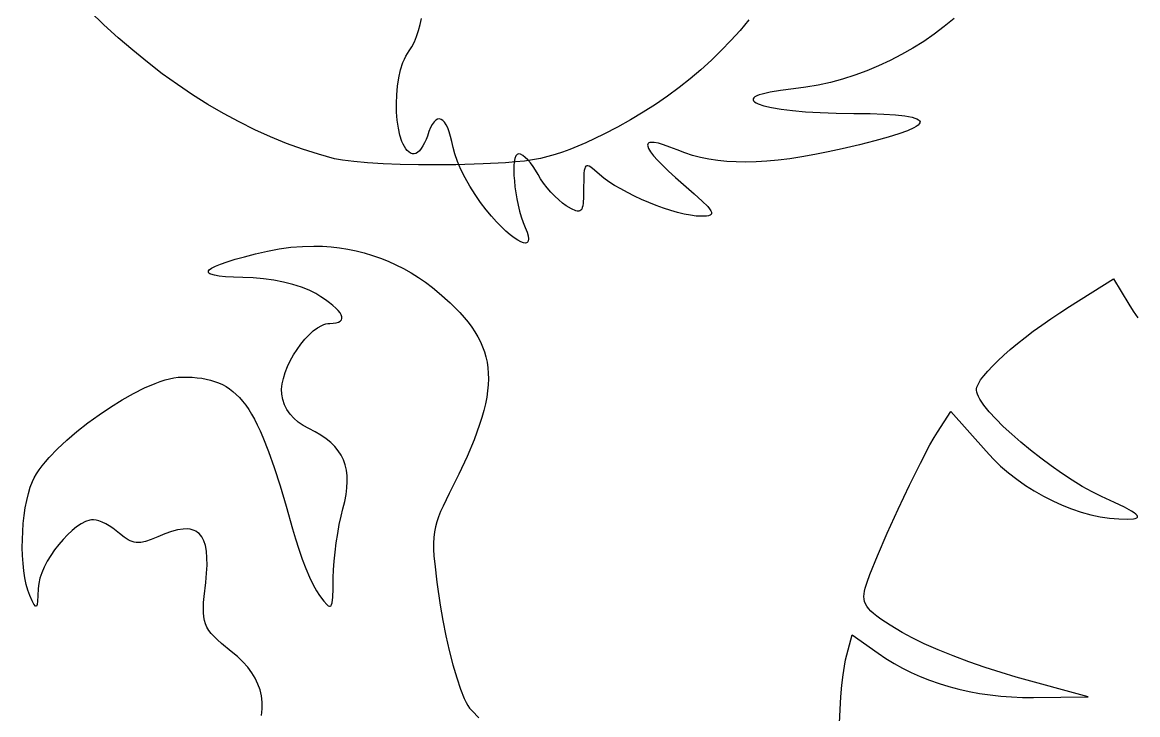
# Model space of a CAD drawing. Extents: x -29462 to 42578, y -23213 to 32194.
# Drawn here: x 21161 to 22010, y 30208 to 30736 of the extents above; entities that cross this region are included whole.
import ezdxf

# ---------------------------------------------------------------- set-up
doc = ezdxf.new("R2010")
doc.units = 0

msp = doc.modelspace()

# ---------------------------------------------------------------- linework, layer by layer
at = {"layer": 'Layer 1'}
for p, q in [((21223.579986, 30733.99947), (21212.88065, 30744.341502)), ((21464.285357, 30734.105747), (21465.249355, 30738.789616)), ((21714.32194, 30737.618874), (21707.651147, 30729.647411)), ((21870.508511, 30738.635693), (21863.109312, 30732.543153)), ((21234.450814, 30724.05302), (21223.579986, 30733.99947)), ((21461.520452, 30725.018636), (21463.028404, 30729.46944)), ((21463.028404, 30729.46944), (21464.285357, 30734.105747)), ((21707.651147, 30729.647411), (21700.677404, 30721.869861)), ((21863.109312, 30732.543153), (21855.395063, 30726.746028)), ((21245.483115, 30714.512127), (21234.450814, 30724.05302)), ((21457.919374, 30717.22531), (21459.803456, 30720.891279)), ((21459.803456, 30720.891279), (21461.520452, 30725.018636)), ((21700.677404, 30721.869861), (21693.401083, 30714.291963)), ((21847.393644, 30721.257888), (21839.132932, 30716.092306)), ((21855.395063, 30726.746028), (21847.393644, 30721.257888)), ((21256.666869, 30705.386762), (21245.483115, 30714.512127)), ((21453.319678, 30710.025599), (21454.563223, 30712.197703)), ((21454.563223, 30712.197703), (21455.91016, 30714.158672)), ((21455.91016, 30714.158672), (21457.919374, 30717.22531)), ((21693.401083, 30714.291963), (21685.822558, 30706.919459)), ((21830.640809, 30711.262849), (21821.945152, 30706.78309)), ((21839.132932, 30716.092306), (21830.640809, 30711.262849)), ((21267.992056, 30696.686901), (21256.666869, 30705.386762)), ((21449.361942, 30699.584401), (21451.139268, 30705.119699)), ((21451.139268, 30705.119699), (21452.178651, 30707.660288)), ((21452.178651, 30707.660288), (21453.319678, 30710.025599)), ((21685.822558, 30706.919459), (21677.9422, 30699.758091)), ((21813.073843, 30702.666598), (21804.054759, 30698.926943)), ((21821.945152, 30706.78309), (21813.073843, 30702.666598)), ((21279.448658, 30688.422516), (21267.992056, 30696.686901)), ((21446.988585, 30687.199329), (21447.980711, 30693.563135)), ((21447.980711, 30693.563135), (21449.361942, 30699.584401)), ((21677.9422, 30699.758091), (21669.760382, 30692.813599)), ((21794.91578, 30695.577696), (21785.684785, 30692.632428)), ((21804.054759, 30698.926943), (21794.91578, 30695.577696)), ((21291.026654, 30680.60358), (21279.448658, 30688.422516)), ((21446.378575, 30680.636414), (21446.988585, 30687.199329)), ((21661.277476, 30686.091725), (21652.493855, 30679.59821)), ((21669.760382, 30692.813599), (21661.277476, 30686.091725)), ((21748.39824, 30685.16254), (21738.434492, 30683.95851)), ((21757.718503, 30686.356193), (21748.39824, 30685.16254)), ((21767.058268, 30688.008106), (21757.718503, 30686.356193)), ((21776.389655, 30690.104707), (21767.058268, 30688.008106)), ((21785.684785, 30692.632428), (21776.389655, 30690.104707)), ((21302.716025, 30673.240067), (21291.026654, 30680.60358)), ((21446.143691, 30674.017819), (21446.378575, 30680.636414)), ((21652.493855, 30679.59821), (21643.409891, 30673.338795)), ((21717.61742, 30677.433448), (21717.566237, 30676.663773)), ((21717.566237, 30676.663773), (21717.937276, 30675.897474)), ((21718.099046, 30678.203142), (21717.61742, 30677.433448)), ((21719.019335, 30678.969497), (21718.099046, 30678.203142)), ((21720.386509, 30679.729157), (21719.019335, 30678.969497)), ((21722.208788, 30680.478764), (21720.386509, 30679.729157)), ((21724.494393, 30681.214961), (21722.208788, 30680.478764)), ((21730.488465, 30682.633698), (21724.494393, 30681.214961)), ((21738.434492, 30683.95851), (21730.488465, 30682.633698)), ((21314.506752, 30666.34195), (21302.716025, 30673.240067)), ((21446.276945, 30667.486972), (21446.143691, 30674.017819)), ((21643.409891, 30673.338795), (21634.025956, 30667.319221)), ((21717.937276, 30675.897474), (21718.722316, 30675.137909)), ((21718.722316, 30675.137909), (21719.913136, 30674.388433)), ((21719.913136, 30674.388433), (21721.501515, 30673.652405)), ((21721.501515, 30673.652405), (21725.838068, 30672.23412)), ((21725.838068, 30672.23412), (21731.666209, 30670.90991)), ((21731.666209, 30670.90991), (21738.920169, 30669.706633)), ((21738.920169, 30669.706633), (21747.534184, 30668.651146)), ((21747.534184, 30668.651146), (21757.442485, 30667.770306)), ((21757.442485, 30667.770306), (21768.579306, 30667.09097)), ((21326.388814, 30659.919203), (21314.506752, 30666.34195)), ((21338.352193, 30653.981798), (21326.388814, 30659.919203)), ((21446.771347, 30661.187303), (21446.276945, 30667.486972)), ((21447.619907, 30655.262242), (21446.771347, 30661.187303)), ((21474.804091, 30659.93439), (21473.482664, 30658.085387)), ((21476.139898, 30661.23646), (21474.804091, 30659.93439)), ((21477.4815, 30661.995398), (21476.139898, 30661.23646)), ((21478.820313, 30662.215004), (21477.4815, 30661.995398)), ((21480.14775, 30661.899078), (21478.820313, 30662.215004)), ((21481.455227, 30661.051422), (21480.14775, 30661.899078)), ((21482.734159, 30659.675836), (21481.455227, 30661.051422)), ((21483.97596, 30657.77612), (21482.734159, 30659.675836)), ((21624.342422, 30661.54523), (21614.359663, 30656.022562)), ((21634.025956, 30667.319221), (21624.342422, 30661.54523)), ((21768.579306, 30667.09097), (21780.87888, 30666.639996)), ((21780.87888, 30666.639996), (21794.27544, 30666.44424)), ((21794.27544, 30666.44424), (21806.56942, 30666.281308)), ((21806.56942, 30666.281308), (21817.145869, 30665.905603)), ((21817.145869, 30665.905603), (21826.005474, 30665.319082)), ((21826.005474, 30665.319082), (21833.148925, 30664.5237)), ((21833.148925, 30664.5237), (21838.57691, 30663.521416)), ((21838.57691, 30663.521416), (21840.647818, 30662.943296)), ((21840.647818, 30662.943296), (21842.290117, 30662.314184)), ((21842.290117, 30662.314184), (21843.503893, 30661.634325)), ((21843.503893, 30661.634325), (21844.289234, 30660.903963)), ((21844.574949, 30659.292707), (21844.075496, 30658.412304)), ((21844.289234, 30660.903963), (21844.646223, 30660.123342)), ((21844.646223, 30660.123342), (21844.574949, 30659.292707)), ((21350.386869, 30648.539711), (21338.352193, 30653.981798)), ((21448.815637, 30649.855218), (21447.619907, 30655.262242)), ((21470.917294, 30652.731378), (21469.69052, 30649.218772)), ((21472.184203, 30655.68565), (21470.917294, 30652.731378)), ((21473.482664, 30658.085387), (21472.184203, 30655.68565)), ((21485.172044, 30655.356076), (21483.97596, 30657.77612)), ((21486.313828, 30652.419503), (21485.172044, 30655.356076)), ((21487.392725, 30648.970203), (21486.313828, 30652.419503)), ((21604.07805, 30650.75696), (21590.268009, 30644.151225)), ((21614.359663, 30656.022562), (21604.07805, 30650.75696)), ((21828.59756, 30650.876481), (21820.326592, 30648.289405)), ((21835.158568, 30653.272305), (21828.59756, 30650.876481)), ((21840.008928, 30655.474922), (21835.158568, 30653.272305)), ((21841.792399, 30656.503166), (21840.008928, 30655.474922)), ((21843.147951, 30657.482375), (21841.792399, 30656.503166)), ((21844.075496, 30658.412304), (21843.147951, 30657.482375)), ((21362.482822, 30643.602912), (21350.386869, 30648.539711)), ((21374.630033, 30639.181377), (21362.482822, 30643.602912)), ((21450.351546, 30645.10966), (21448.815637, 30649.855218)), ((21451.244884, 30643.029752), (21450.351546, 30645.10966)), ((21452.220647, 30641.168996), (21451.244884, 30643.029752)), ((21467.571568, 30643.938932), (21466.31873, 30641.62811)), ((21468.709134, 30646.487866), (21467.571568, 30643.938932)), ((21469.69052, 30649.218772), (21468.709134, 30646.487866)), ((21488.400151, 30645.011976), (21487.392725, 30648.970203)), ((21489.32752, 30640.548622), (21488.400151, 30645.011976)), ((21590.268009, 30644.151225), (21584.088063, 30641.399566)), ((21637.461289, 30642.990162), (21637.328596, 30642.330685)), ((21637.328596, 30642.330685), (21637.389745, 30641.545277)), ((21637.787954, 30643.523087), (21637.461289, 30642.990162)), ((21638.30872, 30643.928845), (21637.787954, 30643.523087)), ((21639.023715, 30644.206816), (21638.30872, 30643.928845)), ((21639.93307, 30644.356383), (21639.023715, 30644.206816)), ((21642.335374, 30644.26783), (21639.93307, 30644.356383)), ((21645.516666, 30643.658242), (21642.335374, 30644.26783)), ((21649.47798, 30642.522675), (21645.516666, 30643.658242)), ((21654.22035, 30640.856183), (21649.47798, 30642.522675)), ((21798.657529, 30642.549328), (21785.26081, 30639.40024)), ((21810.346352, 30645.513036), (21798.657529, 30642.549328)), ((21820.326592, 30648.289405), (21810.346352, 30645.513036)), ((21386.818482, 30635.285079), (21374.630033, 30639.181377)), ((21399.03815, 30631.92399), (21386.818482, 30635.285079)), ((21453.277959, 30639.545322), (21452.220647, 30641.168996)), ((21454.415949, 30638.176658), (21453.277959, 30639.545322)), ((21455.633741, 30637.080932), (21454.415949, 30638.176658)), ((21456.930463, 30636.276073), (21455.633741, 30637.080932)), ((21458.30524, 30635.78001), (21456.930463, 30636.276073)), ((21459.7572, 30635.610672), (21458.30524, 30635.78001)), ((21460.972795, 30635.888798), (21459.7572, 30635.610672)), ((21462.277653, 30636.685746), (21460.972795, 30635.888798)), ((21463.630866, 30637.945376), (21462.277653, 30636.685746)), ((21464.991527, 30639.611545), (21463.630866, 30637.945376)), ((21466.31873, 30641.62811), (21464.991527, 30639.611545)), ((21490.594753, 30635.560863), (21489.32752, 30640.548622)), ((21492.604011, 30629.911344), (21490.594753, 30635.560863)), ((21537.071526, 30634.013274), (21536.360262, 30632.132579)), ((21537.509942, 30634.697615), (21537.071526, 30634.013274)), ((21538.004698, 30635.198397), (21537.509942, 30634.697615)), ((21538.556659, 30635.505955), (21538.004698, 30635.198397)), ((21539.16669, 30635.610622), (21538.556659, 30635.505955)), ((21540.621427, 30635.291719), (21539.16669, 30635.610622)), ((21542.308982, 30634.377796), (21540.621427, 30635.291719)), ((21544.168634, 30632.933034), (21542.308982, 30634.377796)), ((21567.053333, 30635.06063), (21561.489242, 30633.50611)), ((21572.59699, 30636.878335), (21567.053333, 30635.06063)), ((21578.236478, 30638.983291), (21572.59699, 30636.878335)), ((21584.088063, 30641.399566), (21578.236478, 30638.983291)), ((21637.389745, 30641.545277), (21638.093052, 30639.599136)), ((21638.093052, 30639.599136), (21639.570177, 30637.156683)), ((21639.570177, 30637.156683), (21641.820086, 30634.222864)), ((21641.820086, 30634.222864), (21644.841744, 30630.802621)), ((21659.74481, 30638.653822), (21654.22035, 30640.856183)), ((21665.517441, 30636.428609), (21659.74481, 30638.653822)), ((21671.472385, 30634.50628), (21665.517441, 30636.428609)), ((21677.629778, 30632.886843), (21671.472385, 30634.50628)), ((21764.481743, 30635.065723), (21754.768407, 30633.352924)), ((21774.639165, 30637.081493), (21764.481743, 30635.065723)), ((21785.26081, 30639.40024), (21774.639165, 30637.081493)), ((21405.236146, 30630.741421), (21399.03815, 30631.92399)), ((21413.716183, 30629.697587), (21405.236146, 30630.741421)), ((21424.099506, 30628.811055), (21413.716183, 30629.697587)), ((21436.007362, 30628.100396), (21424.099506, 30628.811055)), ((21449.060999, 30627.584178), (21436.007362, 30628.100396)), ((21462.881661, 30627.28097), (21449.060999, 30627.584178)), ((21477.090596, 30627.209341), (21462.881661, 30627.28097)), ((21491.30905, 30627.38786), (21477.090596, 30627.209341)), ((21512.202129, 30627.972108), (21491.30905, 30627.38786)), ((21495.251316, 30623.794514), (21492.604011, 30629.911344)), ((21529.292972, 30628.838979), (21512.202129, 30627.972108)), ((21536.703219, 30629.438564), (21529.292972, 30628.838979)), ((21535.575806, 30626.593786), (21535.488787, 30623.090342)), ((21535.863993, 30629.633641), (21535.575806, 30626.593786)), ((21536.360262, 30632.132579), (21535.863993, 30629.633641)), ((21543.511704, 30630.181003), (21536.703219, 30629.438564)), ((21549.834693, 30631.090363), (21543.511704, 30630.181003)), ((21546.139661, 30631.021612), (21544.168634, 30632.933034)), ((21548.161342, 30628.70771), (21546.139661, 30631.021612)), ((21550.172955, 30626.055508), (21548.161342, 30628.70771)), ((21555.78845, 30632.19071), (21549.834693, 30631.090363)), ((21552.113778, 30623.129185), (21550.172955, 30626.055508)), ((21561.489242, 30633.50611), (21555.78845, 30632.19071)), ((21589.868023, 30625.432114), (21589.44562, 30624.358626)), ((21590.40969, 30626.135045), (21589.868023, 30625.432114)), ((21591.085119, 30626.48006), (21590.40969, 30626.135045)), ((21591.90881, 30626.479803), (21591.085119, 30626.48006)), ((21592.895261, 30626.146917), (21591.90881, 30626.479803)), ((21594.058971, 30625.494043), (21592.895261, 30626.146917)), ((21596.976167, 30623.278903), (21594.058971, 30625.494043)), ((21644.841744, 30630.802621), (21648.634117, 30626.900901)), ((21648.634117, 30626.900901), (21653.196172, 30622.522648)), ((21684.009755, 30631.570303), (21677.629778, 30632.886843)), ((21690.632455, 30630.556667), (21684.009755, 30631.570303)), ((21697.518012, 30629.845942), (21690.632455, 30630.556667)), ((21704.686564, 30629.438134), (21697.518012, 30629.845942)), ((21712.158247, 30629.33325), (21704.686564, 30629.438134)), ((21719.953198, 30629.531297), (21712.158247, 30629.33325)), ((21728.091553, 30630.032281), (21719.953198, 30629.531297)), ((21736.593449, 30630.83621), (21728.091553, 30630.032281)), ((21745.479021, 30631.943088), (21736.593449, 30630.83621)), ((21754.768407, 30633.352924), (21745.479021, 30631.943088)), ((21498.432695, 30617.404822), (21495.251316, 30623.794514)), ((21502.04417, 30610.936718), (21498.432695, 30617.404822)), ((21535.488787, 30623.090342), (21535.596024, 30619.200637)), ((21535.596024, 30619.200637), (21535.890604, 30615.001997)), ((21553.92309, 30619.992922), (21552.113778, 30623.129185)), ((21555.870293, 30616.689541), (21553.92309, 30619.992922)), ((21588.900609, 30621.04941), (21588.658663, 30616.106255)), ((21589.127982, 30622.901939), (21588.900609, 30621.04941)), ((21589.44562, 30624.358626), (21589.127982, 30622.901939)), ((21600.77639, 30619.935522), (21596.976167, 30623.278903)), ((21604.060448, 30617.201824), (21600.77639, 30619.935522)), ((21607.89032, 30614.427034), (21604.060448, 30617.201824)), ((21653.196172, 30622.522648), (21658.526874, 30617.672807)), ((21658.526874, 30617.672807), (21664.62519, 30612.356322)), ((21505.981767, 30604.58465), (21502.04417, 30610.936718)), ((21535.890604, 30615.001997), (21536.365613, 30610.57175)), ((21536.365613, 30610.57175), (21537.014139, 30605.987224)), ((21558.206605, 30613.284027), (21555.870293, 30616.689541)), ((21560.843797, 30609.873848), (21558.206605, 30613.284027)), ((21563.693639, 30606.556476), (21560.843797, 30609.873848)), ((21588.60379, 30609.428022), (21588.530962, 30602.930852)), ((21588.658663, 30616.106255), (21588.60379, 30609.428022)), ((21612.193122, 30611.641158), (21607.89032, 30614.427034)), ((21616.895968, 30608.8742), (21612.193122, 30611.641158)), ((21621.925975, 30606.156167), (21616.895968, 30608.8742)), ((21664.62519, 30612.356322), (21672.798906, 30605.265575)), ((21510.141509, 30598.543068), (21505.981767, 30604.58465)), ((21537.014139, 30605.987224), (21537.829269, 30601.325745)), ((21537.829269, 30601.325745), (21538.80409, 30596.664641)), ((21566.667899, 30603.429378), (21563.693639, 30606.556476)), ((21569.678348, 30600.590023), (21566.667899, 30603.429378)), ((21572.636755, 30598.135882), (21569.678348, 30600.590023)), ((21588.530962, 30602.930852), (21588.236694, 30598.043903)), ((21627.210258, 30603.517065), (21621.925975, 30606.156167)), ((21632.675933, 30600.986898), (21627.210258, 30603.517065)), ((21638.250115, 30598.595672), (21632.675933, 30600.986898)), ((21672.798906, 30605.265575), (21678.927652, 30599.675764)), ((21514.41942, 30593.006422), (21510.141509, 30598.543068)), ((21518.452303, 30588.260375), (21514.41942, 30593.006422)), ((21538.80409, 30596.664641), (21539.931688, 30592.081239)), ((21539.931688, 30592.081239), (21541.205151, 30587.652867)), ((21575.45489, 30596.164422), (21572.636755, 30598.135882)), ((21579.465031, 30593.779708), (21575.45489, 30596.164422)), ((21582.571665, 30592.322453), (21579.465031, 30593.779708)), ((21583.821692, 30591.977184), (21582.571665, 30592.322453)), ((21584.888471, 30591.906452), (21583.821692, 30591.977184)), ((21585.786213, 30592.124481), (21584.888471, 30591.906452)), ((21586.529126, 30592.645497), (21585.786213, 30592.124481)), ((21587.131421, 30593.483723), (21586.529126, 30592.645497)), ((21587.607308, 30594.653383), (21587.131421, 30593.483723)), ((21587.970996, 30596.168702), (21587.607308, 30594.653383)), ((21588.236694, 30598.043903), (21587.970996, 30596.168702)), ((21643.85992, 30596.373393), (21638.250115, 30598.595672)), ((21649.432462, 30594.350067), (21643.85992, 30596.373393)), ((21654.894859, 30592.555699), (21649.432462, 30594.350067)), ((21660.174224, 30591.020294), (21654.894859, 30592.555699)), ((21678.927652, 30599.675764), (21683.105143, 30595.415673)), ((21683.105143, 30595.415673), (21684.491452, 30593.730767)), ((21684.491452, 30593.730767), (21685.42509, 30592.314085)), ((21685.42509, 30592.314085), (21685.91777, 30591.144224)), ((21522.33819, 30583.970376), (21518.452303, 30588.260375)), ((21526.046467, 30580.15031), (21522.33819, 30583.970376)), ((21541.205151, 30587.652867), (21542.617566, 30583.456852)), ((21542.617566, 30583.456852), (21544.16202, 30579.570522)), ((21665.197675, 30589.773858), (21660.174224, 30591.020294)), ((21669.892326, 30588.846397), (21665.197675, 30589.773858)), ((21674.185292, 30588.267917), (21669.892326, 30588.846397)), ((21678.00369, 30588.068422), (21674.185292, 30588.267917)), ((21682.176793, 30588.248168), (21678.00369, 30588.068422)), ((21683.713192, 30588.504953), (21682.176793, 30588.248168)), ((21684.867202, 30588.901549), (21683.713192, 30588.504953)), ((21685.627112, 30589.459358), (21684.867202, 30588.901549)), ((21685.981206, 30590.199782), (21685.627112, 30589.459358)), ((21685.91777, 30591.144224), (21685.981206, 30590.199782)), ((21529.546521, 30576.814061), (21526.046467, 30580.15031)), ((21532.807735, 30573.975512), (21529.546521, 30576.814061)), ((21544.16202, 30579.570522), (21545.548582, 30576.018024)), ((21545.548582, 30576.018024), (21546.359547, 30573.115951)), ((21535.799497, 30571.648548), (21532.807735, 30573.975512)), ((21538.49119, 30569.847053), (21535.799497, 30571.648548)), ((21540.852202, 30568.58491), (21538.49119, 30569.847053)), ((21542.851918, 30567.876003), (21540.852202, 30568.58491)), ((21544.459723, 30567.734216), (21542.851918, 30567.876003)), ((21545.107092, 30567.880331), (21544.459723, 30567.734216)), ((21545.645003, 30568.173433), (21545.107092, 30567.880331)), ((21546.069629, 30568.615258), (21545.645003, 30568.173433)), ((21546.377143, 30569.207539), (21546.069629, 30568.615258)), ((21546.359547, 30573.115951), (21546.625529, 30570.850417)), ((21546.625529, 30570.850417), (21546.377143, 30569.207539)), ((21323.448273, 30555.344844), (21330.618989, 30557.313863)), ((21330.618989, 30557.313863), (21338.853279, 30559.385159)), ((21338.853279, 30559.385159), (21348.14609, 30561.553327)), ((21348.14609, 30561.553327), (21357.002315, 30563.287298)), ((21357.002315, 30563.287298), (21365.84414, 30564.500458)), ((21365.84414, 30564.500458), (21374.65064, 30565.201813)), ((21374.65064, 30565.201813), (21383.40089, 30565.400367)), ((21383.40089, 30565.400367), (21383.4, 30565.4)), ((21383.4, 30565.4), (21389.91669, 30565.221494)), ((21389.91669, 30565.221494), (21396.389587, 30564.76191)), ((21396.389587, 30564.76191), (21402.812192, 30564.022701)), ((21402.812192, 30564.022701), (21409.178003, 30563.00532)), ((21409.178003, 30563.00532), (21415.48052, 30561.711223)), ((21415.48052, 30561.711223), (21421.713243, 30560.141861)), ((21421.713243, 30560.141861), (21427.869669, 30558.298689)), ((21427.869669, 30558.298689), (21433.9433, 30556.18316)), ((21305.502199, 30548.59966), (21308.368094, 30550.105511)), ((21308.368094, 30550.105511), (21312.317773, 30551.735263)), ((21312.317773, 30551.735263), (21317.346184, 30553.483509)), ((21317.346184, 30553.483509), (21323.448273, 30555.344844)), ((21433.9433, 30556.18316), (21439.927634, 30553.796727)), ((21439.927634, 30553.796727), (21445.81617, 30551.140845)), ((21445.81617, 30551.140845), (21451.602408, 30548.216966)), ((21303.04197, 30545.98128), (21303.246503, 30546.58502)), ((21303.112173, 30545.412568), (21303.04197, 30545.98128)), ((21303.457742, 30544.879562), (21303.112173, 30545.412568)), ((21303.246503, 30546.58502), (21303.72514, 30547.223114)), ((21304.07931, 30544.382937), (21303.457742, 30544.879562)), ((21303.72514, 30547.223114), (21305.502199, 30548.59966)), ((21304.977508, 30543.923367), (21304.07931, 30544.382937)), ((21307.606321, 30543.118101), (21304.977508, 30543.923367)), ((21311.349233, 30542.469167), (21307.606321, 30543.118101)), ((21316.211297, 30541.981974), (21311.349233, 30542.469167)), ((21322.197565, 30541.661925), (21316.211297, 30541.981974)), ((21329.31309, 30541.514427), (21322.197565, 30541.661925)), ((21337.186511, 30541.232138), (21329.31309, 30541.514427)), ((21345.064312, 30540.527368), (21337.186511, 30541.232138)), ((21352.808965, 30539.431241), (21345.064312, 30540.527368)), ((21451.602408, 30548.216966), (21457.279847, 30545.026544)), ((21457.279847, 30545.026544), (21462.841986, 30541.571033)), ((21462.841986, 30541.571033), (21468.282325, 30537.851887)), ((21360.28294, 30537.974878), (21352.808965, 30539.431241)), ((21367.348709, 30536.189403), (21360.28294, 30537.974878)), ((21373.868743, 30534.105938), (21367.348709, 30536.189403)), ((21379.705513, 30531.755605), (21373.868743, 30534.105938)), ((21468.282325, 30537.851887), (21473.594364, 30533.870558)), ((21473.594364, 30533.870558), (21478.7716, 30529.6285)), ((21958.3799, 30519.3107), (21991.8549, 30540.3258)), ((21991.8549, 30540.3258), (22003.5107, 30521.0907)), ((21382.324696, 30530.490089), (21379.705513, 30531.755605)), ((21384.72149, 30529.169527), (21382.324696, 30530.490089)), ((21388.614411, 30526.788332), (21384.72149, 30529.169527)), ((21392.098657, 30524.490177), (21388.614411, 30526.788332)), ((21395.169646, 30522.2848), (21392.098657, 30524.490177)), ((21478.7716, 30529.6285), (21487.178416, 30522.077599)), ((21397.822795, 30520.181942), (21395.169646, 30522.2848)), ((21400.053522, 30518.191343), (21397.822795, 30520.181942)), ((21401.857246, 30516.322742), (21400.053522, 30518.191343)), ((21403.229383, 30514.585878), (21401.857246, 30516.322742)), ((21487.178416, 30522.077599), (21490.976917, 30518.366288)), ((21490.976917, 30518.366288), (21494.506254, 30514.682684)), ((21951.129904, 30514.666073), (21958.3799, 30519.3107)), ((22003.5107, 30521.0907), (22006.877983, 30515.8626)), ((22006.877983, 30515.8626), (22010.490349, 30510.852444)), ((21392.444088, 30506.09514), (21393.943449, 30506.389252)), ((21393.943449, 30506.389252), (21395.40119, 30506.489327)), ((21395.40119, 30506.489327), (21398.119525, 30506.602271)), ((21398.119525, 30506.602271), (21400.365034, 30506.934608)), ((21400.365034, 30506.934608), (21402.1423, 30507.4766)), ((21402.1423, 30507.4766), (21403.455904, 30508.218507)), ((21404.165353, 30512.990491), (21403.229383, 30514.585878)), ((21403.455904, 30508.218507), (21404.310429, 30509.150589)), ((21404.660571, 30511.546321), (21404.165353, 30512.990491)), ((21404.310429, 30509.150589), (21404.710458, 30510.263107)), ((21404.710458, 30510.263107), (21404.660571, 30511.546321)), ((21494.506254, 30514.682684), (21497.76701, 30511.015496)), ((21497.76701, 30511.015496), (21500.759765, 30507.353434)), ((21500.759765, 30507.353434), (21503.485102, 30503.685209)), ((21937.301352, 30505.231576), (21944.091961, 30509.962452)), ((21944.091961, 30509.962452), (21951.129904, 30514.666073)), ((21379.695382, 30497.857011), (21382.921333, 30500.769066)), ((21382.921333, 30500.769066), (21386.154524, 30503.161667)), ((21386.154524, 30503.161667), (21389.34532, 30504.961473)), ((21389.34532, 30504.961473), (21390.90931, 30505.616157)), ((21390.90931, 30505.616157), (21392.444088, 30506.09514)), ((21503.485102, 30503.685209), (21505.943602, 30499.999531)), ((21505.943602, 30499.999531), (21508.135846, 30496.28511)), ((21924.603255, 30495.815017), (21930.793356, 30500.505184)), ((21930.793356, 30500.505184), (21937.301352, 30505.231576)), ((21370.557329, 30486.73754), (21373.463745, 30490.767905)), ((21373.463745, 30490.767905), (21376.526308, 30494.498843)), ((21376.526308, 30494.498843), (21379.695382, 30497.857011)), ((21508.135846, 30496.28511), (21510.062416, 30492.530656)), ((21510.062416, 30492.530656), (21511.723894, 30488.724878)), ((21913.317859, 30486.67031), (21918.76633, 30491.192812)), ((21918.76633, 30491.192812), (21924.603255, 30495.815017)), ((21365.411476, 30478.07189), (21367.856694, 30482.481087)), ((21367.856694, 30482.481087), (21370.557329, 30486.73754)), ((21511.723894, 30488.724878), (21513.12086, 30484.856488)), ((21513.12086, 30484.856488), (21514.253896, 30480.914195)), ((21514.253896, 30480.914195), (21515.123584, 30476.886709)), ((21903.727407, 30478.051371), (21908.293125, 30482.27925)), ((21908.293125, 30482.27925), (21913.317859, 30486.67031)), ((21361.48583, 30469.088632), (21363.271309, 30473.583291)), ((21363.271309, 30473.583291), (21365.411476, 30478.07189)), ((21515.123584, 30476.886709), (21515.730506, 30472.762741)), ((21515.730506, 30472.762741), (21516.075243, 30468.531)), ((21896.114142, 30470.212115), (21899.655986, 30474.018413)), ((21899.655986, 30474.018413), (21903.727407, 30478.051371)), ((21270.047848, 30463.452343), (21273.544148, 30464.400754)), ((21273.544148, 30464.400754), (21276.847985, 30465.094256)), ((21276.847985, 30465.094256), (21279.940832, 30465.519872)), ((21279.940832, 30465.519872), (21282.80416, 30465.664627)), ((21282.80416, 30465.664627), (21290.71051, 30465.431027)), ((21290.71051, 30465.431027), (21294.41658, 30465.122701)), ((21294.41658, 30465.122701), (21297.968489, 30464.672181)), ((21297.968489, 30464.672181), (21301.374169, 30464.068582)), ((21301.374169, 30464.068582), (21304.641553, 30463.301021)), ((21359.177475, 30460.374499), (21360.104674, 30464.661253)), ((21360.104674, 30464.661253), (21361.48583, 30469.088632)), ((21516.158375, 30464.180196), (21515.980486, 30459.699041)), ((21516.075243, 30468.531), (21516.158375, 30464.180196)), ((21890.760309, 30463.406455), (21893.137156, 30466.664216)), ((21893.137156, 30466.664216), (21896.114142, 30470.212115)), ((21246.065824, 30453.135379), (21254.508551, 30457.369102)), ((21254.508551, 30457.369102), (21262.551964, 30460.842691)), ((21262.551964, 30460.842691), (21266.377611, 30462.261996)), ((21266.377611, 30462.261996), (21270.047848, 30463.452343)), ((21304.641553, 30463.301021), (21307.778572, 30462.358615)), ((21307.778572, 30462.358615), (21310.793158, 30461.23048)), ((21310.793158, 30461.23048), (21313.693244, 30459.905733)), ((21313.693244, 30459.905733), (21316.486762, 30458.373491)), ((21316.486762, 30458.373491), (21319.181643, 30456.622869)), ((21319.181643, 30456.622869), (21321.78582, 30454.642984)), ((21358.753868, 30456.301709), (21359.177475, 30460.374499)), ((21358.88349, 30452.516227), (21358.753868, 30456.301709)), ((21515.980486, 30459.699041), (21515.542156, 30455.076242)), ((21887.5834, 30455.6914), (21887.675323, 30456.739701)), ((21887.751865, 30454.21617), (21887.5834, 30455.6914)), ((21887.675323, 30456.739701), (21887.94815, 30457.888308)), ((21887.94815, 30457.888308), (21889.01888, 30460.470573)), ((21889.01888, 30460.470573), (21890.760309, 30463.406455)), ((21228.5753, 30442.802739), (21237.372002, 30448.245324)), ((21237.372002, 30448.245324), (21246.065824, 30453.135379)), ((21321.78582, 30454.642984), (21324.307224, 30452.422954)), ((21324.307224, 30452.422954), (21326.753788, 30449.951894)), ((21326.753788, 30449.951894), (21329.133443, 30447.218921)), ((21329.133443, 30447.218921), (21331.454123, 30444.213152)), ((21359.654834, 30448.4603), (21358.88349, 30452.516227)), ((21360.988662, 30444.573142), (21359.654834, 30448.4603)), ((21514.843966, 30450.300512), (21513.886499, 30445.360559)), ((21515.542156, 30455.076242), (21514.843966, 30450.300512)), ((21888.247512, 30452.548499), (21887.751865, 30454.21617)), ((21889.055718, 30450.700826), (21888.247512, 30452.548499)), ((21890.161858, 30448.68559), (21889.055718, 30450.700826)), ((21893.209453, 30444.202186), (21890.161858, 30448.68559)), ((21219.823935, 30436.911427), (21228.5753, 30442.802739)), ((21331.454123, 30444.213152), (21333.723758, 30440.923703)), ((21333.723758, 30440.923703), (21335.95028, 30437.33969)), ((21362.862654, 30440.882239), (21360.988662, 30444.573142)), ((21365.25449, 30437.415076), (21362.862654, 30440.882239)), ((21512.670336, 30440.245094), (21511.196058, 30434.942827)), ((21513.886499, 30445.360559), (21512.670336, 30440.245094)), ((21857.8405, 30423.7095), (21868.1184, 30439.4995)), ((21868.1184, 30439.4995), (21894.8754, 30409.0679)), ((21897.273311, 30439.197802), (21893.209453, 30444.202186)), ((21902.236446, 30433.77195), (21897.273311, 30439.197802)), ((21203.050084, 30424.19783), (21211.266124, 30430.67519)), ((21211.266124, 30430.67519), (21219.823935, 30436.911427)), ((21335.95028, 30437.33969), (21338.141623, 30433.450231)), ((21338.141623, 30433.450231), (21340.305718, 30429.244441)), ((21368.141851, 30434.199138), (21365.25449, 30437.415076)), ((21371.502418, 30431.26191), (21368.141851, 30434.199138)), ((21375.313871, 30428.630878), (21371.502418, 30431.26191)), ((21511.196058, 30434.942827), (21509.464247, 30429.442469)), ((21907.981874, 30428.024147), (21902.236446, 30433.77195)), ((21195.324031, 30417.58315), (21203.050084, 30424.19783)), ((21340.305718, 30429.244441), (21342.450496, 30424.711438)), ((21342.450496, 30424.711438), (21344.58389, 30419.840338)), ((21379.55389, 30426.333527), (21375.313871, 30428.630878)), ((21384.376048, 30423.867712), (21379.55389, 30426.333527)), ((21388.747047, 30421.27972), (21384.376048, 30423.867712)), ((21507.475484, 30423.732728), (21505.23035, 30417.802316)), ((21509.464247, 30429.442469), (21507.475484, 30423.732728)), ((21855.266535, 30419.497315), (21857.8405, 30423.7095)), ((21914.392608, 30422.053904), (21907.981874, 30428.024147)), ((21921.351663, 30415.960737), (21914.392608, 30422.053904)), ((21188.236182, 30410.934952), (21195.324031, 30417.58315)), ((21344.58389, 30419.840338), (21348.848255, 30409.040311)), ((21392.672031, 30418.557295), (21388.747047, 30421.27972)), ((21396.156142, 30415.68818), (21392.672031, 30418.557295)), ((21399.204523, 30412.660118), (21396.156142, 30415.68818)), ((21505.23035, 30417.802316), (21499.973299, 30405.234316)), ((21844.933812, 30400.118894), (21852.203948, 30414.045685)), ((21852.203948, 30414.045685), (21855.266535, 30419.497315)), ((21928.742053, 30409.84416), (21921.351663, 30415.960737)), ((21181.934754, 30404.357038), (21188.236182, 30410.934952)), ((21348.848255, 30409.040311), (21353.162268, 30396.757295)), ((21401.822318, 30409.460851), (21399.204523, 30412.660118)), ((21404.01467, 30406.078123), (21401.822318, 30409.460851)), ((21405.786721, 30402.499677), (21404.01467, 30406.078123)), ((21499.973299, 30405.234316), (21493.697745, 30391.648151)), ((21894.8754, 30409.0679), (21900.202522, 30403.355246)), ((21936.446794, 30403.803686), (21928.742053, 30409.84416)), ((21174.281374, 30394.849019), (21176.567963, 30397.953211)), ((21176.567963, 30397.953211), (21179.125265, 30401.126876)), ((21179.125265, 30401.126876), (21181.934754, 30404.357038)), ((21353.162268, 30396.757295), (21357.589386, 30382.90422)), ((21407.143615, 30398.713256), (21405.786721, 30402.499677)), ((21408.090495, 30394.706603), (21407.143615, 30398.713256)), ((21836.671895, 30383.31873), (21844.933812, 30400.118894)), ((21900.202522, 30403.355246), (21905.894838, 30397.889606)), ((21905.894838, 30397.889606), (21911.914343, 30392.689092)), ((21944.348899, 30397.93883), (21936.446794, 30403.803686)), ((21952.331383, 30392.349105), (21944.348899, 30397.93883)), ((21169.23116, 30386.083027), (21170.594446, 30388.900951)), ((21170.594446, 30388.900951), (21172.284026, 30391.827273)), ((21172.284026, 30391.827273), (21174.281374, 30394.849019)), ((21408.632504, 30390.467461), (21408.090495, 30394.706603)), ((21408.774785, 30385.983574), (21408.632504, 30390.467461)), ((21493.697745, 30391.648151), (21486.40834, 30376.9535)), ((21911.914343, 30392.689092), (21918.22303, 30387.771814)), ((21918.22303, 30387.771814), (21924.782894, 30383.155882)), ((21960.277261, 30387.134025), (21952.331383, 30392.349105)), ((21166.080347, 30376.885415), (21167.556358, 30381.722454)), ((21167.556358, 30381.722454), (21169.23116, 30386.083027)), ((21357.589386, 30382.90422), (21362.193064, 30367.39402)), ((21407.880735, 30376.232534), (21408.522481, 30381.242684)), ((21408.522481, 30381.242684), (21408.774785, 30385.983574)), ((21828.06, 30365.0348), (21836.671895, 30383.31873)), ((21924.782894, 30383.155882), (21931.555928, 30378.859405)), ((21968.069546, 30382.393105), (21960.277261, 30387.134025)), ((21975.591255, 30378.225859), (21968.069546, 30382.393105)), ((21163.731348, 30366.068161), (21164.804789, 30371.643465)), ((21164.804789, 30371.643465), (21166.080347, 30376.885415)), ((21405.44949, 30365.355427), (21406.85469, 30370.940867)), ((21406.85469, 30370.940867), (21407.880735, 30376.232534)), ((21486.40834, 30376.9535), (21481.667175, 30367.369592)), ((21931.555928, 30378.859405), (21938.504128, 30374.900495)), ((21938.504128, 30374.900495), (21945.589488, 30371.297263)), ((21945.589488, 30371.297263), (21952.774, 30368.067817)), ((21982.7254, 30374.7318), (21975.591255, 30378.225859)), ((21992.627543, 30370.16333), (21982.7254, 30374.7318)), ((21162.861685, 30360.231059), (21163.731348, 30366.068161)), ((21362.193064, 30367.39402), (21367.03676, 30350.139627)), ((21404.026421, 30359.700089), (21405.44949, 30365.355427)), ((21479.767697, 30363.150144), (21478.170922, 30359.171633)), ((21481.667175, 30367.369592), (21479.767697, 30363.150144)), ((21819.73993, 30346.656707), (21828.06, 30365.0348)), ((21952.774, 30368.067817), (21960.019661, 30365.230268)), ((21960.019661, 30365.230268), (21967.288463, 30362.802727)), ((21967.288463, 30362.802727), (21974.542402, 30360.803305)), ((22000.240324, 30366.434558), (21992.627543, 30370.16333)), ((22005.649617, 30363.469651), (22000.240324, 30366.434558)), ((22007.554792, 30362.24995), (22005.649617, 30363.469651)), ((22008.941299, 30361.192779), (22007.554792, 30362.24995)), ((21161.740347, 30348.057686), (21162.197464, 30354.203716)), ((21162.197464, 30354.203716), (21162.861685, 30360.231059)), ((21206.229272, 30353.799574), (21202.797535, 30351.514187)), ((21209.557148, 30355.516532), (21206.229272, 30353.799574)), ((21212.726162, 30356.596781), (21209.557148, 30355.516532)), ((21214.233907, 30356.8768), (21212.726162, 30356.596781)), ((21215.68131, 30356.972037), (21214.233907, 30356.8768)), ((21217.577837, 30356.758753), (21215.68131, 30356.972037)), ((21219.802194, 30356.147472), (21217.577837, 30356.758753)), ((21222.273271, 30355.181054), (21219.802194, 30356.147472)), ((21224.909959, 30353.902356), (21222.273271, 30355.181054)), ((21227.631146, 30352.354237), (21224.909959, 30353.902356)), ((21402.68593, 30353.349724), (21404.026421, 30359.700089)), ((21476.868329, 30355.328509), (21475.851393, 30351.515223)), ((21478.170922, 30359.171633), (21476.868329, 30355.328509)), ((21974.542402, 30360.803305), (21981.74347, 30359.25011)), ((21981.74347, 30359.25011), (21988.853663, 30358.161254)), ((21988.853663, 30358.161254), (21995.834975, 30357.554848)), ((21995.834975, 30357.554848), (22002.6494, 30357.449)), ((22002.6494, 30357.449), (22006.969419, 30357.732052)), ((22006.969419, 30357.732052), (22008.469503, 30358.013104)), ((22008.469503, 30358.013104), (22009.515325, 30358.399811)), ((22009.819871, 30360.288659), (22008.941299, 30361.192779)), ((22009.515325, 30358.399811), (22010.096149, 30358.901654)), ((22010.201243, 30359.52811), (22009.819871, 30360.288659)), ((22010.096149, 30358.901654), (22010.201243, 30359.52811)), ((21161.491998, 30341.864527), (21161.740347, 30348.057686)), ((21195.84249, 30345.511254), (21192.429188, 30341.930272)), ((21199.31694, 30348.728653), (21195.84249, 30345.511254)), ((21202.797535, 30351.514187), (21199.31694, 30348.728653)), ((21230.355724, 30350.579555), (21227.631146, 30352.354237)), ((21233.002582, 30348.621169), (21230.355724, 30350.579555)), ((21235.49061, 30346.521937), (21233.002582, 30348.621169)), ((21238.849079, 30343.710741), (21235.49061, 30346.521937)), ((21269.997034, 30346.331497), (21264.48681, 30343.995467)), ((21275.041782, 30348.099409), (21269.997034, 30346.331497)), ((21279.628574, 30349.292166), (21275.041782, 30348.099409)), ((21283.764932, 30349.902733), (21279.628574, 30349.292166)), ((21287.458375, 30349.924072), (21283.764932, 30349.902733)), ((21289.141354, 30349.711583), (21287.458375, 30349.924072)), ((21290.716425, 30349.349149), (21289.141354, 30349.711583)), ((21292.184527, 30348.835889), (21290.716425, 30349.349149)), ((21293.546602, 30348.170926), (21292.184527, 30348.835889)), ((21294.803588, 30347.353378), (21293.546602, 30348.170926)), ((21295.956426, 30346.382367), (21294.803588, 30347.353378)), ((21297.006057, 30345.257013), (21295.956426, 30346.382367)), ((21297.953419, 30343.976436), (21297.006057, 30345.257013)), ((21367.03676, 30350.139627), (21369.308752, 30342.355524)), ((21400.375743, 30339.428802), (21401.458782, 30346.520554)), ((21401.458782, 30346.520554), (21402.68593, 30353.349724)), ((21475.111591, 30347.626224), (21474.640399, 30343.555963)), ((21475.851393, 30351.515223), (21475.111591, 30347.626224)), ((21812.353487, 30329.574056), (21819.73993, 30346.656707)), ((21161.454077, 30335.695794), (21161.491998, 30341.864527)), ((21189.132035, 30338.053987), (21186.006035, 30333.950682)), ((21192.429188, 30341.930272), (21189.132035, 30338.053987)), ((21241.986824, 30341.63721), (21238.849079, 30343.710741)), ((21243.519291, 30340.873209), (21241.986824, 30341.63721)), ((21245.052215, 30340.288994), (21243.519291, 30340.873209)), ((21246.604144, 30339.883021), (21245.052215, 30340.288994)), ((21248.193623, 30339.653746), (21246.604144, 30339.883021)), ((21249.839198, 30339.599626), (21248.193623, 30339.653746)), ((21251.559416, 30339.719117), (21249.839198, 30339.599626)), ((21255.297965, 30340.47276), (21251.559416, 30339.719117)), ((21259.557639, 30341.902326), (21255.297965, 30340.47276)), ((21264.48681, 30343.995467), (21259.557639, 30341.902326)), ((21298.799454, 30342.539758), (21297.953419, 30343.976436)), ((21299.545101, 30340.946098), (21298.799454, 30342.539758)), ((21300.738992, 30337.284315), (21299.545101, 30340.946098)), ((21301.542613, 30332.984051), (21300.738992, 30337.284315)), ((21369.308752, 30342.355524), (21371.834982, 30334.56025)), ((21399.467576, 30332.290691), (21400.375743, 30339.428802)), ((21474.640399, 30343.555963), (21474.429294, 30339.198888)), ((21474.429294, 30339.198888), (21474.469752, 30334.44945)), ((21161.628249, 30329.623045), (21161.454077, 30335.695794)), ((21162.016176, 30323.717834), (21161.628249, 30329.623045)), ((21183.106189, 30329.688639), (21180.487501, 30325.336138)), ((21186.006035, 30333.950682), (21183.106189, 30329.688639)), ((21301.963484, 30328.038271), (21301.542613, 30332.984051)), ((21371.834982, 30334.56025), (21374.530826, 30326.961943)), ((21398.765047, 30325.322443), (21399.467576, 30332.290691)), ((21474.469752, 30334.44945), (21474.753249, 30329.2021)), ((21474.753249, 30329.2021), (21475.271263, 30323.351286)), ((21806.542477, 30315.176452), (21812.353487, 30329.574056)), ((21162.619521, 30318.051718), (21162.016176, 30323.717834)), ((21178.204973, 30320.961462), (21176.313607, 30316.632892)), ((21180.487501, 30325.336138), (21178.204973, 30320.961462)), ((21301.687063, 30316.182015), (21302.009128, 30322.439938)), ((21302.009128, 30322.439938), (21301.963484, 30328.038271)), ((21374.530826, 30326.961943), (21377.311663, 30319.76874)), ((21377.311663, 30319.76874), (21380.092867, 30313.188778)), ((21398.29892, 30318.740281), (21398.765047, 30325.322443)), ((21475.271263, 30323.351286), (21476.976745, 30309.417069)), ((21163.439946, 30312.696253), (21162.619521, 30318.051718)), ((21164.479114, 30307.722995), (21163.439946, 30312.696253)), ((21174.868406, 30312.41871), (21173.924373, 30308.387198)), ((21176.313607, 30316.632892), (21174.868406, 30312.41871)), ((21301.00481, 30309.257467), (21301.687063, 30316.182015)), ((21380.092867, 30313.188778), (21382.789817, 30307.430197)), ((21397.978554, 30304.260194), (21398.09996, 30312.760427)), ((21398.09996, 30312.760427), (21398.29892, 30318.740281)), ((21804.428321, 30309.418794), (21806.542477, 30315.176452)), ((21165.738688, 30303.203501), (21164.479114, 30307.722995)), ((21167.22033, 30299.209327), (21165.738688, 30303.203501)), ((21173.53651, 30304.606637), (21173.355485, 30299.077734)), ((21173.924373, 30308.387198), (21173.53651, 30304.606637)), ((21299.818777, 30298.440782), (21301.00481, 30309.257467)), ((21382.789817, 30307.430197), (21385.317889, 30302.701134)), ((21385.317889, 30302.701134), (21387.59246, 30299.209727)), ((21397.725175, 30297.974365), (21397.978554, 30304.260194)), ((21476.976745, 30309.417069), (21479.51801, 30291.8024)), ((21802.3756, 30302.610461), (21802.9487, 30304.8535)), ((21802.9487, 30304.8535), (21804.428321, 30309.418794)), ((21168.951991, 30295.316452), (21167.22033, 30299.209327)), ((21170.319143, 30292.646673), (21168.951991, 30295.316452)), ((21173.09593, 30295.017671), (21172.710181, 30292.385491)), ((21173.355485, 30299.077734), (21173.09593, 30295.017671)), ((21299.451949, 30293.924058), (21299.818777, 30298.440782)), ((21387.59246, 30299.209727), (21390.828055, 30295.041185)), ((21390.828055, 30295.041185), (21393.305854, 30292.27789)), ((21397.235519, 30293.768079), (21397.725175, 30297.974365)), ((21801.891167, 30298.500643), (21802.016218, 30300.501127)), ((21802.021061, 30296.584156), (21801.891167, 30298.500643)), ((21802.016218, 30300.501127), (21802.3756, 30302.610461)), ((21802.426514, 30294.726814), (21802.021061, 30296.584156)), ((21803.128139, 30292.903764), (21802.426514, 30294.726814)), ((21171.36945, 30291.240949), (21170.319143, 30292.646673)), ((21171.790682, 30291.024906), (21171.36945, 30291.240949)), ((21172.150575, 30291.140236), (21171.790682, 30291.024906)), ((21172.455089, 30291.592057), (21172.150575, 30291.140236)), ((21172.710181, 30292.385491), (21172.455089, 30291.592057)), ((21299.269055, 30289.912247), (21299.451949, 30293.924058)), ((21299.294956, 30286.338221), (21299.269055, 30289.912247)), ((21299.554507, 30283.134856), (21299.294956, 30286.338221)), ((21393.305854, 30292.27789), (21394.293176, 30291.465353)), ((21394.293176, 30291.465353), (21395.130162, 30291.0547)), ((21395.130162, 30291.0547), (21395.829852, 30291.062789)), ((21395.829852, 30291.062789), (21396.405283, 30291.506477)), ((21396.405283, 30291.506477), (21396.869492, 30292.402621)), ((21396.869492, 30292.402621), (21397.235519, 30293.768079)), ((21479.51801, 30291.8024), (21481.43711, 30280.234284)), ((21804.146551, 30291.090152), (21803.128139, 30292.903764)), ((21805.502363, 30289.261125), (21804.146551, 30291.090152)), ((21807.216188, 30287.39183), (21805.502363, 30289.261125)), ((21809.30864, 30285.457414), (21807.216188, 30287.39183)), ((21300.072569, 30280.235026), (21299.554507, 30283.134856)), ((21300.873998, 30277.571605), (21300.072569, 30280.235026)), ((21301.983652, 30275.077466), (21300.873998, 30277.571605)), ((21481.43711, 30280.234284), (21483.732522, 30268.618184)), ((21811.800334, 30283.433024), (21809.30864, 30285.457414)), ((21814.711883, 30281.293806), (21811.800334, 30283.433024)), ((21821.876999, 30276.571477), (21814.711883, 30281.293806)), ((21303.426389, 30272.685486), (21301.983652, 30275.077466)), ((21305.227068, 30270.328537), (21303.426389, 30272.685486)), ((21307.410546, 30267.939494), (21305.227068, 30270.328537)), ((21788.013777, 30250.300901), (21792.894157, 30269.306301)), ((21792.894157, 30269.306301), (21812.646157, 30255.238801)), ((21830.9689, 30271.0916), (21821.876999, 30276.571477)), ((21838.575751, 30266.978194), (21830.9689, 30271.0916)), ((21310.001681, 30265.451231), (21307.410546, 30267.939494)), ((21313.025332, 30262.796623), (21310.001681, 30265.451231)), ((21320.46961, 30256.719867), (21313.025332, 30262.796623)), ((21483.732522, 30268.618184), (21486.317204, 30257.266999)), ((21847.826084, 30262.545236), (21838.575751, 30266.978194)), ((21858.363807, 30257.933138), (21847.826084, 30262.545236)), ((21325.190093, 30252.723553), (21320.46961, 30256.719867)), ((21329.374855, 30248.686204), (21325.190093, 30252.723553)), ((21486.317204, 30257.266999), (21489.104115, 30246.493625)), ((21812.646157, 30255.238801), (21818.62512, 30251.191228)), ((21869.832825, 30253.282312), (21858.363807, 30257.933138)), ((21881.877046, 30248.733173), (21869.832825, 30253.282312)), ((21333.026481, 30244.592372), (21329.374855, 30248.686204)), ((21336.147558, 30240.426615), (21333.026481, 30244.592372)), ((21489.104115, 30246.493625), (21492.006213, 30236.610961)), ((21786.07891, 30238.956917), (21787.020483, 30245.45777)), ((21787.020483, 30245.45777), (21788.013777, 30250.300901)), ((21818.62512, 30251.191228), (21824.847054, 30247.387621)), ((21824.847054, 30247.387621), (21831.300387, 30243.831264)), ((21831.300387, 30243.831264), (21837.973546, 30240.525438)), ((21894.140378, 30244.426133), (21881.877046, 30248.733173)), ((21906.266727, 30240.501604), (21894.140378, 30244.426133)), ((21338.740672, 30236.173487), (21336.147558, 30240.426615)), ((21340.808409, 30231.817544), (21338.740672, 30236.173487)), ((21492.006213, 30236.610961), (21494.936456, 30227.931903)), ((21785.210766, 30231.082537), (21786.07891, 30238.956917)), ((21837.973546, 30240.525438), (21844.854957, 30237.473427)), ((21844.854957, 30237.473427), (21851.933047, 30234.678512)), ((21917.9, 30237.1), (21906.266727, 30240.501604)), ((21972.6, 30222.1), (21917.9, 30237.1)), ((21342.353356, 30227.343339), (21340.808409, 30231.817544)), ((21343.378098, 30222.73543), (21342.353356, 30227.343339)), ((21494.936456, 30227.931903), (21497.807802, 30220.76935)), ((21784.437758, 30222.118826), (21785.210766, 30231.082537)), ((21851.933047, 30234.678512), (21859.196242, 30232.143976)), ((21859.196242, 30232.143976), (21866.632969, 30229.873101)), ((21866.632969, 30229.873101), (21874.231656, 30227.86917)), ((21874.231656, 30227.86917), (21881.980728, 30226.135465)), ((21343.885221, 30217.978369), (21343.378098, 30222.73543)), ((21343.877312, 30213.056714), (21343.885221, 30217.978369)), ((21497.807802, 30220.76935), (21499.194188, 30217.854544)), ((21499.194188, 30217.854544), (21500.53321, 30215.4362)), ((21783.781594, 30212.349981), (21784.437758, 30222.118826)), ((21881.980728, 30226.135465), (21889.868613, 30224.675269)), ((21889.868613, 30224.675269), (21897.883737, 30223.491863)), ((21897.883737, 30223.491863), (21906.014526, 30222.588532)), ((21906.014526, 30222.588532), (21914.249408, 30221.968556)), ((21914.249408, 30221.968556), (21922.57681, 30221.635218)), ((21922.57681, 30221.635218), (21930.985157, 30221.591801)), ((21930.985157, 30221.591801), (21972.6, 30222.1)), ((21343.356957, 30207.955018), (21343.877312, 30213.056714)), ((21500.53321, 30215.4362), (21501.855876, 30213.53905)), ((21501.855876, 30213.53905), (21503.689355, 30211.341751)), ((21503.689355, 30211.341751), (21508.786941, 30206.118902)), ((21783.263981, 30202.060198), (21783.781594, 30212.349981))]:
    msp.add_line(p, q, dxfattribs=at)

doc.saveas('drawing.dxf')
